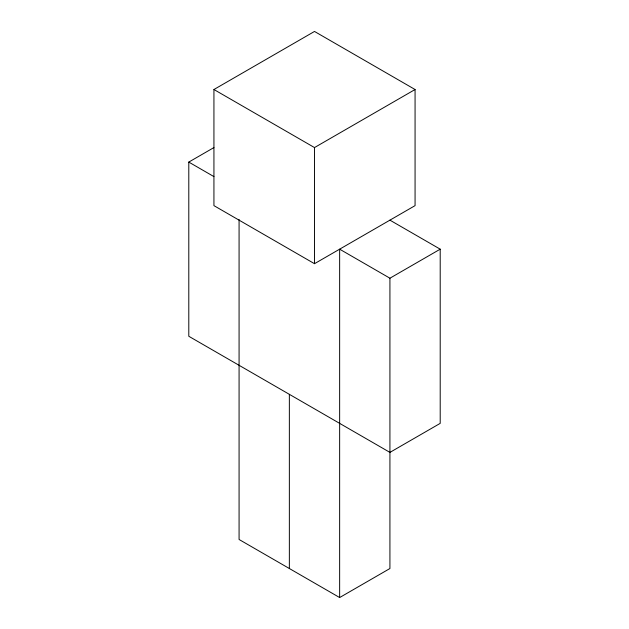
<?xml version="1.0" encoding="UTF-8"?>
<svg xmlns="http://www.w3.org/2000/svg" width="629" height="629" viewBox="0 0 629 629"><rect width="100%" height="100%" fill="white"/><g stroke="black" fill="none" stroke-linecap="round" stroke-linejoin="round"><path stroke-width="0.94" d="M213.931 89.515L314.5 31.45L415.069 89.515L415.069 205.636L314.5 263.693L213.931 205.636L213.931 89.515L314.5 147.571L415.069 89.515M389.925 220.15L440.206 249.178L440.206 423.364L389.925 452.393L188.794 336.271L188.794 162.085L213.931 147.571M389.925 278.207L389.925 568.522L339.644 597.55L339.644 249.178L389.925 278.207L440.206 249.178M188.794 162.085L213.931 176.607M339.644 597.55L239.075 539.485L239.075 219.497M314.5 147.571L314.5 263.693M289.356 394.336L289.356 568.522"/></g></svg>
